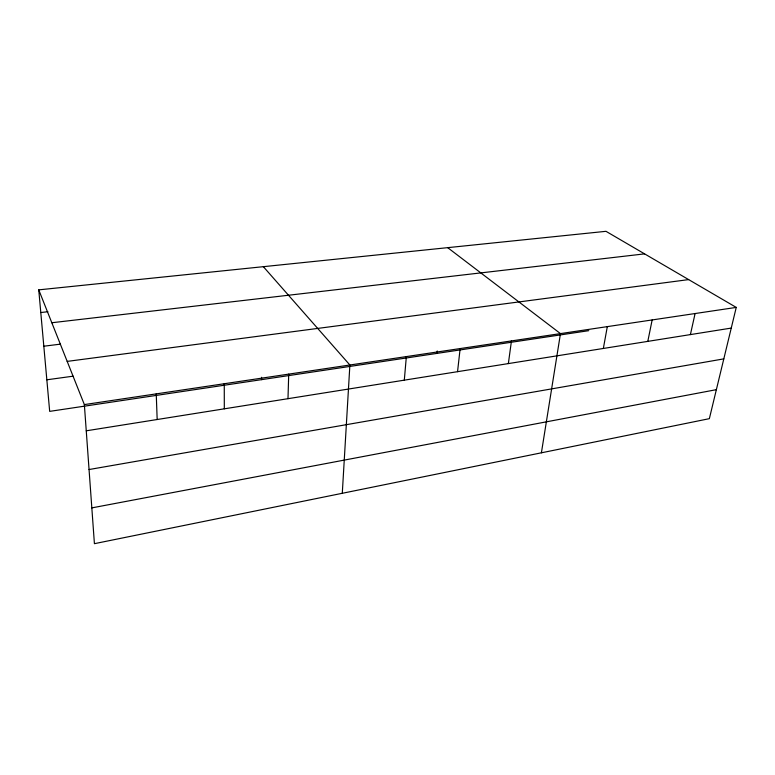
<?xml version="1.0" encoding="UTF-8"?>
<svg xmlns="http://www.w3.org/2000/svg" width="775" height="775" viewBox="0 0 775 775"><rect width="100%" height="100%" fill="white"/><g stroke="black" fill="none" stroke-linecap="round" stroke-linejoin="round"><path stroke-width="1.16" d="M261.543 379.663L261.572 377.299M287.99 398.679L288.717 374.122M342.288 493.287L349.883 365.006L263.355 266.677M404.308 380.157L406.352 356.587M436.984 353.4L437.226 350.988M457.55 371.671L460.147 348.566M508.361 363.582L511.461 340.913M541.405 452.803L560.47 333.608L447.698 247.661M603.347 348.45L607.319 326.624M647.803 341.378L652.153 319.939M690.399 334.587L695.088 313.546M736.25 307.404L709.357 418.665L94.414 543.682L84.359 404.589L38.75 289.86L605.982 231.318L736.25 307.404L84.359 404.589M91.828 507.887L716.371 389.66M89.057 469.534L723.811 358.873M86.258 430.813L731.251 328.087M588.758 330.673L49.678 411.37L38.75 289.86M46.839 379.798L73.092 376.185M67.192 361.392L688.646 279.601M43.817 346.212L60.469 344.139M51.818 322.739L644.587 253.871M40.784 312.528L47.905 311.734M156.24 393.874L157.17 419.517M224.256 383.732L224.314 408.822"/></g></svg>
